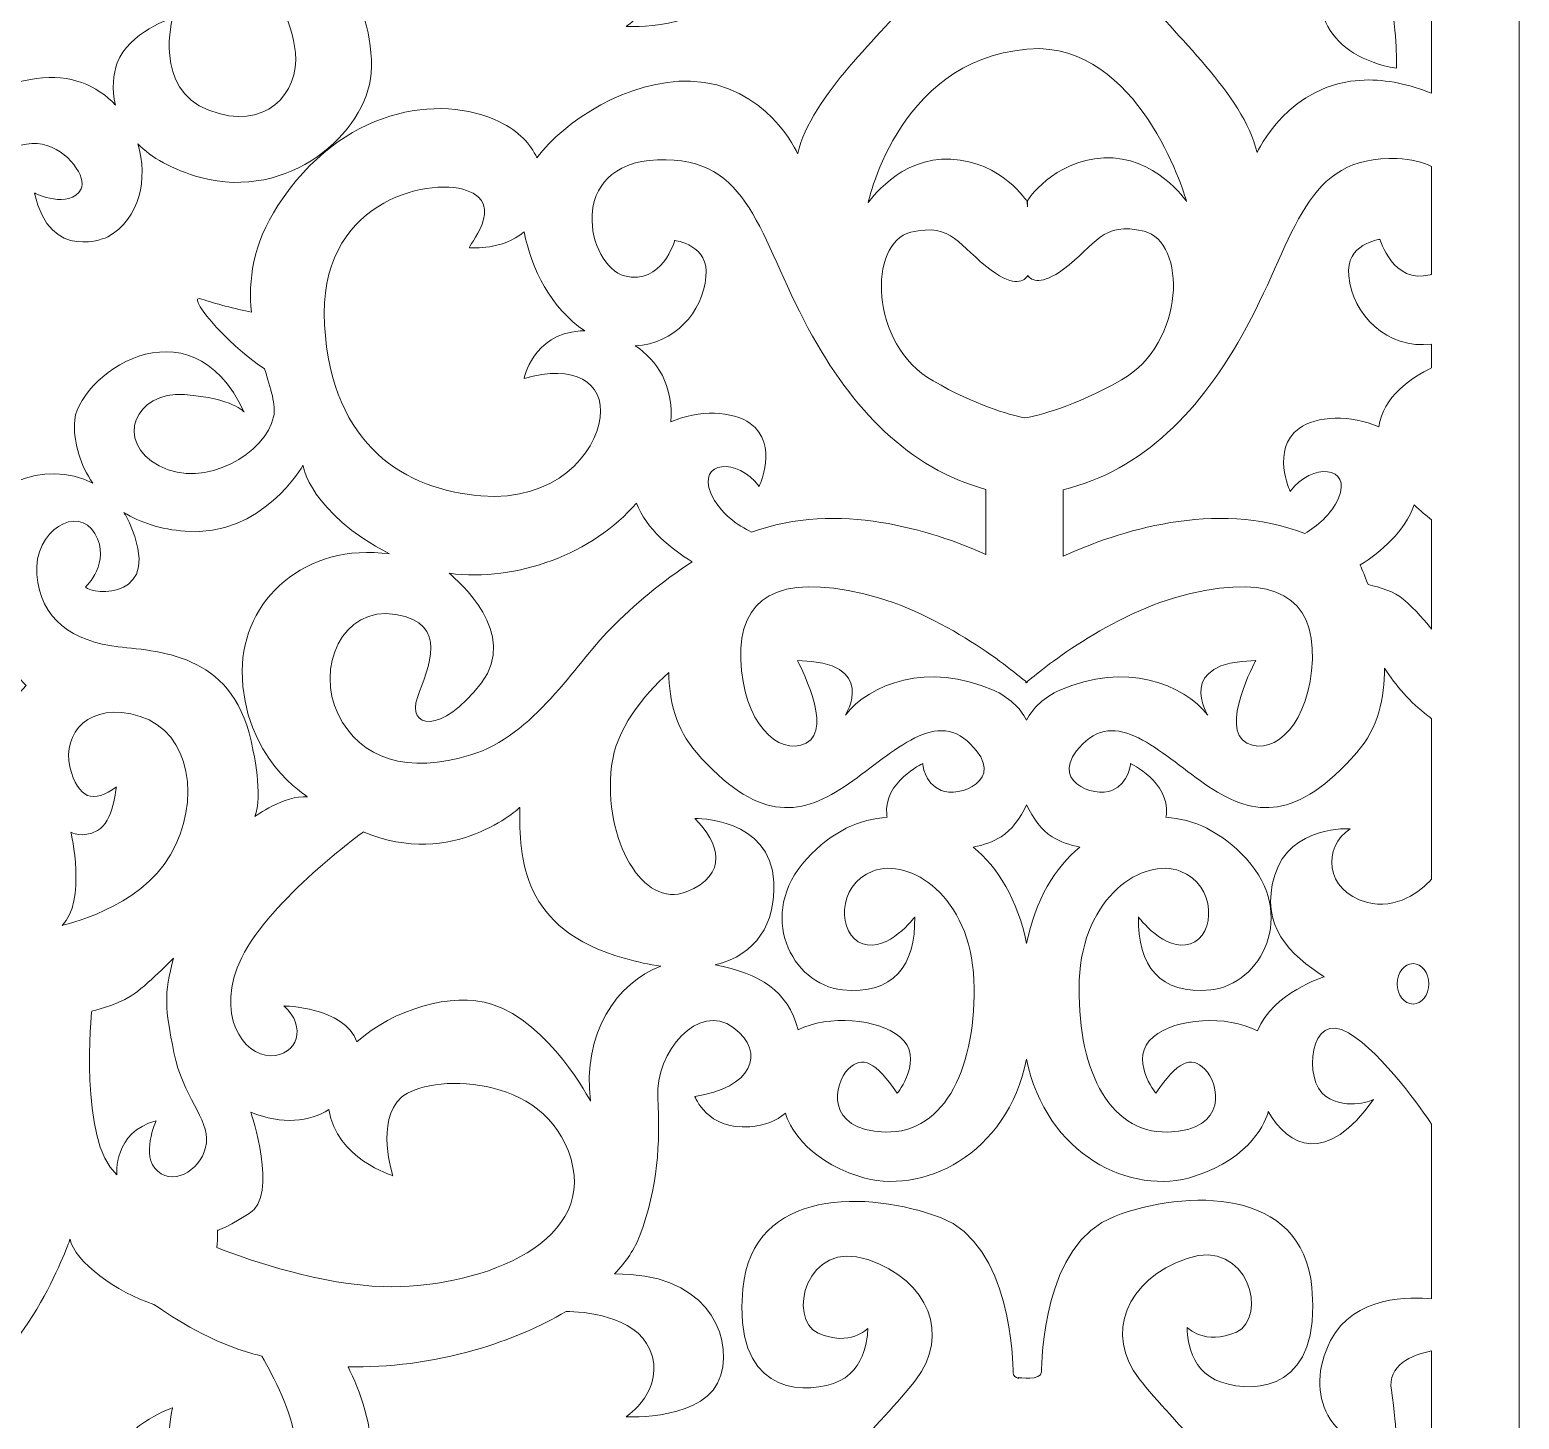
# Model space of a CAD drawing. Header units: centimetres. Extents: x 1.5 to 12, y -1.5 to 9.
# Drawn here: x 4.582 to 6.617, y 3.698 to 5.596 of the extents above; entities that cross this region are included whole.
import ezdxf

# ---------------------------------------------------------------- set-up
doc = ezdxf.new("R2010")
doc.units = ezdxf.units.CM
doc.header["$MEASUREMENT"] = 0
doc.layers.add('layer 1', color=7, linetype='Continuous')

msp = doc.modelspace()

# ---------------------------------------------------------------- linework, layer by layer
at = {"layer": 'layer 1', "color": 250, "lineweight": 9}
for points, knots in [([(1.50051, 9.00069), (1.50051, 9.00069), (6.61732, 9.00069), (6.61732, 9.00069), (6.61732, 9.00069), (6.61732, 9.00069), (6.61732, -1.47232), (6.61732, -1.47232), (6.61732, -1.47232), (6.61732, -1.47232), (1.50051, -1.47232), (1.50051, -1.47232), (1.50051, -1.47232), (1.50051, -1.47232), (1.50051, 9.00069), (1.50051, 9.00069)], [0, 0, 0, 0, 0.2, 0.2, 0.2, 0.2, 0.4, 0.4, 0.4, 0.4, 0.6, 0.6, 0.6, 0.6, 1, 1, 1, 1]), ([(6.49763, 6.00037), (6.49763, 6.00037), (6.49763, 5.75973), (6.49763, 5.75973), (6.49763, 5.75973), (6.47087, 5.76239), (6.39109, 5.7647), (6.35966, 5.70271), (6.35966, 5.70271), (6.32165, 5.62769), (6.35792, 5.55857), (6.44952, 5.54386), (6.44952, 5.54386), (6.44952, 5.54386), (6.45125, 5.57622), (6.44262, 5.63504), (6.44262, 5.63504), (6.43761, 5.66914), (6.46972, 5.68297), (6.49763, 5.68858), (6.49763, 5.68858), (6.49763, 5.68858), (6.49763, 5.50956), (6.49763, 5.50956), (6.49763, 5.50956), (6.46828, 5.52145), (6.43666, 5.52857), (6.40538, 5.52761), (6.40538, 5.52761), (6.30224, 5.52442), (6.25911, 5.42865), (6.25911, 5.42865), (6.25911, 5.42865), (6.24037, 5.50846), (6.14473, 5.58984), (6.09784, 5.65051), (6.09784, 5.65051), (6.05096, 5.71116), (6.07908, 5.78617), (6.16348, 5.8149), (6.16348, 5.8149), (6.24787, 5.84363), (6.27412, 5.7335), (6.23099, 5.71435), (6.23099, 5.71435), (6.18786, 5.69519), (6.16348, 5.72073), (6.16348, 5.72073), (6.16348, 5.72073), (6.16348, 5.72073), (6.1616, 5.66168), (6.21036, 5.64573), (6.21036, 5.64573), (6.25911, 5.62976), (6.34726, 5.63614), (6.33413, 5.775), (6.33413, 5.775), (6.32101, 5.91387), (6.1616, 5.90907), (6.06408, 5.87235), (6.06408, 5.87235), (5.96656, 5.83564), (5.96469, 5.67284), (5.96469, 5.66009), (5.96469, 5.66009), (5.96469, 5.64731), (5.93282, 5.65211), (5.93282, 5.65211), (5.93282, 5.65211), (5.93282, 5.65211), (5.93313, 5.65107), (5.93313, 5.65107), (5.93313, 5.65107), (5.92888, 5.65233), (5.92581, 5.6546), (5.92581, 5.65856), (5.92581, 5.65856), (5.92581, 5.67131), (5.92394, 5.83412), (5.82642, 5.87082), (5.82642, 5.87082), (5.7289, 5.90753), (5.56951, 5.91234), (5.55638, 5.77347), (5.55638, 5.77347), (5.54325, 5.63461), (5.63138, 5.62823), (5.68013, 5.64419), (5.68013, 5.64419), (5.7289, 5.66014), (5.72702, 5.71921), (5.72702, 5.71921), (5.72702, 5.71921), (5.72702, 5.71921), (5.70266, 5.69366), (5.65952, 5.71281), (5.65952, 5.71281), (5.61639, 5.73198), (5.64264, 5.84211), (5.72702, 5.81339), (5.72702, 5.81339), (5.81142, 5.78464), (5.83954, 5.70962), (5.79266, 5.64898), (5.79266, 5.64898), (5.74579, 5.58832), (5.65014, 5.50692), (5.63138, 5.42713), (5.63138, 5.42713), (5.63138, 5.42713), (5.58825, 5.52289), (5.48512, 5.52609), (5.48512, 5.52609), (5.40016, 5.52871), (5.31263, 5.47176), (5.275, 5.42128), (5.275, 5.42128), (5.26652, 5.44), (5.25061, 5.45755), (5.2241, 5.47045), (5.2241, 5.47045), (5.14172, 5.51049), (5.00752, 5.48932), (4.9212, 5.35632), (4.9212, 5.35632), (4.8864, 5.30271), (4.88041, 5.25341), (4.88494, 5.21044), (4.88494, 5.21044), (4.86389, 5.21505), (4.83345, 5.22221), (4.81703, 5.22842), (4.81703, 5.22842), (4.79238, 5.23777), (4.8485, 5.16867), (4.90284, 5.13297), (4.90284, 5.13297), (4.91131, 5.10584), (4.91865, 5.08367), (4.91527, 5.06758), (4.91527, 5.06758), (4.90483, 5.01818), (4.8215, 4.96752), (4.75899, 5.00046), (4.75899, 5.00046), (4.69651, 5.03339), (4.72626, 5.10304), (4.79323, 5.09797), (4.79323, 5.09797), (4.86019, 5.09289), (4.87506, 5.07391), (4.87506, 5.07391), (4.87506, 5.07391), (4.80067, 5.23475), (4.64293, 5.12204), (4.64293, 5.05744), (4.64293, 5.05744), (4.64293, 5.03033), (4.65097, 5.00163), (4.66815, 4.97691), (4.66815, 4.97691), (4.60357, 5.01061), (4.51159, 4.97473), (4.49306, 4.90202), (4.49306, 4.90202), (4.46869, 4.80625), (4.57712, 4.70038), (4.57712, 4.70038), (4.57712, 4.70038), (4.52095, 4.64644), (4.54832, 4.55573), (4.54832, 4.55573), (4.54832, 4.55573), (4.50944, 4.58025), (4.46049, 4.58638), (4.43888, 4.52633), (4.43888, 4.52633), (4.41728, 4.46627), (4.47055, 4.44175), (4.47055, 4.44175), (4.47055, 4.44175), (4.46049, 4.4724), (4.48351, 4.50672), (4.51807, 4.50182), (4.51807, 4.50182), (4.55265, 4.49692), (4.58288, 4.44054), (4.56128, 4.39394), (4.56128, 4.39394), (4.53968, 4.3474), (4.45758, 4.35107), (4.36254, 4.42215), (4.36254, 4.42215), (4.2675, 4.49323), (4.2354, 4.62896), (4.24718, 4.71576), (4.24718, 4.71576), (4.25199, 4.7514), (4.26342, 4.78281), (4.27524, 4.80747), (4.27524, 4.80747), (4.30194, 4.7818), (4.33551, 4.7694), (4.37274, 4.7694), (4.37274, 4.7694), (4.44474, 4.7694), (4.48866, 4.83944), (4.48866, 4.83944), (4.48866, 4.83944), (4.41368, 4.82589), (4.36597, 4.85106), (4.33416, 4.90905), (4.33416, 4.90905), (4.30235, 4.96706), (4.33643, 5.02315), (4.39323, 5.07537), (4.39323, 5.07537), (4.45003, 5.12758), (4.47729, 5.30935), (4.47729, 5.30935), (4.47729, 5.30935), (4.55227, 5.5356), (4.66815, 5.40796), (4.65224, 5.37896), (4.65224, 5.37896), (4.63633, 5.34996), (4.58864, 5.37316), (4.58864, 5.37316), (4.58864, 5.37316), (4.60907, 5.27648), (4.68861, 5.31321), (4.68861, 5.31321), (4.68861, 5.31321), (4.73259, 5.33879), (4.74414, 5.39279), (4.7295, 5.44065), (4.7295, 5.44065), (4.74813, 5.42186), (4.77589, 5.40529), (4.81592, 5.39442), (4.81592, 5.39442), (4.93534, 5.36199), (5.04207, 5.45496), (5.04842, 5.53715), (5.04842, 5.53715), (5.05225, 5.58683), (5.03287, 5.63693), (5.01693, 5.66876), (5.01693, 5.66876), (5.07195, 5.66785), (5.13108, 5.6748), (5.19069, 5.69201), (5.19069, 5.69201), (5.23684, 5.70531), (5.27937, 5.72336), (5.31509, 5.74459), (5.31509, 5.74459), (5.33697, 5.74417), (5.40951, 5.73918), (5.42928, 5.69255), (5.42928, 5.69255), (5.45268, 5.63746), (5.39691, 5.60071), (5.39691, 5.60071), (5.39691, 5.60071), (5.39691, 5.60071), (5.50842, 5.59459), (5.52639, 5.65734), (5.52639, 5.65734), (5.5437, 5.7177), (5.50113, 5.79784), (5.38109, 5.79574), (5.38109, 5.79574), (5.39708, 5.81251), (5.40895, 5.83021), (5.41572, 5.8484), (5.41572, 5.8484), (5.44011, 5.91385), (5.44386, 5.9745), (5.44011, 6.03674), (5.44011, 6.03674), (5.43635, 6.09899), (5.49637, 6.16761), (5.54325, 6.13251), (5.54325, 6.13251), (5.59013, 6.0974), (5.56763, 6.04951), (5.49074, 6.03835), (5.49074, 6.03835), (5.49074, 6.03835), (5.50761, 5.99204), (5.56575, 5.99685), (5.56575, 5.99685), (5.58654, 5.99855), (5.60273, 6.00475), (5.6145, 6.01529), (5.6145, 6.01529), (5.6194, 5.9999), (5.64005, 5.95364), (5.71473, 5.92917), (5.71473, 5.92917), (5.80115, 5.90089), (5.91804, 5.95906), (5.94414, 6.08921), (5.94414, 6.08921), (5.97026, 5.95906), (6.08712, 5.90089), (6.17353, 5.92917), (6.17353, 5.92917), (6.25251, 5.95504), (6.27101, 6.00526), (6.27446, 6.01762), (6.27446, 6.01762), (6.30183, 5.96919), (6.35373, 5.94328), (6.4184, 6.03409), (6.4184, 6.03409), (6.4184, 6.03409), (6.38387, 6.01793), (6.35275, 6.03849), (6.35275, 6.03849), (6.32165, 6.05912), (6.33029, 6.15764), (6.38387, 6.12529), (6.38387, 6.12529), (6.43177, 6.09636), (6.48657, 6.01688), (6.49763, 6.00037)], [0, 0, 0, 0, 0.0120482, 0.0120482, 0.0120482, 0.0120482, 0.0240964, 0.0240964, 0.0240964, 0.0240964, 0.0361446, 0.0361446, 0.0361446, 0.0361446, 0.0481928, 0.0481928, 0.0481928, 0.0481928, 0.060241, 0.060241, 0.060241, 0.060241, 0.0722892, 0.0722892, 0.0722892, 0.0722892, 0.0843373, 0.0843373, 0.0843373, 0.0843373, 0.0963855, 0.0963855, 0.0963855, 0.0963855, 0.1084337, 0.1084337, 0.1084337, 0.1084337, 0.1204819, 0.1204819, 0.1204819, 0.1204819, 0.1325301, 0.1325301, 0.1325301, 0.1325301, 0.1445783, 0.1445783, 0.1445783, 0.1445783, 0.1566265, 0.1566265, 0.1566265, 0.1566265, 0.1686747, 0.1686747, 0.1686747, 0.1686747, 0.1807229, 0.1807229, 0.1807229, 0.1807229, 0.1927711, 0.1927711, 0.1927711, 0.1927711, 0.2048193, 0.2048193, 0.2048193, 0.2048193, 0.2168675, 0.2168675, 0.2168675, 0.2168675, 0.2289157, 0.2289157, 0.2289157, 0.2289157, 0.2409639, 0.2409639, 0.2409639, 0.2409639, 0.253012, 0.253012, 0.253012, 0.253012, 0.2650602, 0.2650602, 0.2650602, 0.2650602, 0.2771084, 0.2771084, 0.2771084, 0.2771084, 0.2891566, 0.2891566, 0.2891566, 0.2891566, 0.3012048, 0.3012048, 0.3012048, 0.3012048, 0.313253, 0.313253, 0.313253, 0.313253, 0.3253012, 0.3253012, 0.3253012, 0.3253012, 0.3373494, 0.3373494, 0.3373494, 0.3373494, 0.3493976, 0.3493976, 0.3493976, 0.3493976, 0.3614458, 0.3614458, 0.3614458, 0.3614458, 0.373494, 0.373494, 0.373494, 0.373494, 0.3855422, 0.3855422, 0.3855422, 0.3855422, 0.3975904, 0.3975904, 0.3975904, 0.3975904, 0.4096386, 0.4096386, 0.4096386, 0.4096386, 0.4216867, 0.4216867, 0.4216867, 0.4216867, 0.4337349, 0.4337349, 0.4337349, 0.4337349, 0.4457831, 0.4457831, 0.4457831, 0.4457831, 0.4578313, 0.4578313, 0.4578313, 0.4578313, 0.4698795, 0.4698795, 0.4698795, 0.4698795, 0.4819277, 0.4819277, 0.4819277, 0.4819277, 0.4939759, 0.4939759, 0.4939759, 0.4939759, 0.5060241, 0.5060241, 0.5060241, 0.5060241, 0.5180723, 0.5180723, 0.5180723, 0.5180723, 0.5301205, 0.5301205, 0.5301205, 0.5301205, 0.5421687, 0.5421687, 0.5421687, 0.5421687, 0.5542169, 0.5542169, 0.5542169, 0.5542169, 0.5662651, 0.5662651, 0.5662651, 0.5662651, 0.5783133, 0.5783133, 0.5783133, 0.5783133, 0.5903614, 0.5903614, 0.5903614, 0.5903614, 0.6024096, 0.6024096, 0.6024096, 0.6024096, 0.6144578, 0.6144578, 0.6144578, 0.6144578, 0.626506, 0.626506, 0.626506, 0.626506, 0.6385542, 0.6385542, 0.6385542, 0.6385542, 0.6506024, 0.6506024, 0.6506024, 0.6506024, 0.6626506, 0.6626506, 0.6626506, 0.6626506, 0.6746988, 0.6746988, 0.6746988, 0.6746988, 0.686747, 0.686747, 0.686747, 0.686747, 0.6987952, 0.6987952, 0.6987952, 0.6987952, 0.7108434, 0.7108434, 0.7108434, 0.7108434, 0.7228916, 0.7228916, 0.7228916, 0.7228916, 0.7349398, 0.7349398, 0.7349398, 0.7349398, 0.746988, 0.746988, 0.746988, 0.746988, 0.7590361, 0.7590361, 0.7590361, 0.7590361, 0.7710843, 0.7710843, 0.7710843, 0.7710843, 0.7831325, 0.7831325, 0.7831325, 0.7831325, 0.7951807, 0.7951807, 0.7951807, 0.7951807, 0.8072289, 0.8072289, 0.8072289, 0.8072289, 0.8192771, 0.8192771, 0.8192771, 0.8192771, 0.8313253, 0.8313253, 0.8313253, 0.8313253, 0.8433735, 0.8433735, 0.8433735, 0.8433735, 0.8554217, 0.8554217, 0.8554217, 0.8554217, 0.8674699, 0.8674699, 0.8674699, 0.8674699, 0.8795181, 0.8795181, 0.8795181, 0.8795181, 0.8915663, 0.8915663, 0.8915663, 0.8915663, 0.9036145, 0.9036145, 0.9036145, 0.9036145, 0.9156627, 0.9156627, 0.9156627, 0.9156627, 0.9277108, 0.9277108, 0.9277108, 0.9277108, 0.939759, 0.939759, 0.939759, 0.939759, 0.9518072, 0.9518072, 0.9518072, 0.9518072, 0.9638554, 0.9638554, 0.9638554, 0.9638554, 0.9759036, 0.9759036, 0.9759036, 0.9759036, 1, 1, 1, 1]), ([(4.69921, 5.4935), (4.67437, 5.52002), (4.63754, 5.53632), (4.5909, 5.52982), (4.5909, 5.52982), (4.45231, 5.51047), (4.43661, 5.39529), (4.43661, 5.39529), (4.43661, 5.39529), (4.38559, 5.47045), (4.24042, 5.54724), (4.12468, 5.51552), (4.12468, 5.51552), (4.12439, 5.51545), (4.12412, 5.51535), (4.12383, 5.51527), (4.12383, 5.51527), (4.11116, 5.5294), (4.07514, 5.57421), (4.08266, 5.61902), (4.08266, 5.61902), (4.09175, 5.67316), (4.21216, 5.7041), (4.26442, 5.68089), (4.26442, 5.68089), (4.31669, 5.65768), (4.28941, 5.59967), (4.28941, 5.59967), (4.28941, 5.59967), (4.31304, 5.61439), (4.32219, 5.63158), (4.3227, 5.64907), (4.3227, 5.64907), (4.37341, 5.61975), (4.42935, 5.60954), (4.47871, 5.633), (4.47871, 5.633), (4.58192, 5.68201), (4.63712, 5.8434), (4.63712, 5.8434), (4.63712, 5.8434), (4.64281, 5.81263), (4.70131, 5.77033), (4.75162, 5.75411), (4.75162, 5.75411), (4.78029, 5.73397), (4.83169, 5.70196), (4.88698, 5.68669), (4.88698, 5.68669), (4.89099, 5.6856), (4.895, 5.68455), (4.8991, 5.68354), (4.8991, 5.68354), (4.91542, 5.65429), (4.94053, 5.60817), (4.94493, 5.56538), (4.94493, 5.56538), (4.95076, 5.50886), (4.90337, 5.45692), (4.82679, 5.48631), (4.82679, 5.48631), (4.75019, 5.51567), (4.77717, 5.61295), (4.77717, 5.61295), (4.77717, 5.61295), (4.77717, 5.61295), (4.71681, 5.59229), (4.70158, 5.5512), (4.70158, 5.5512), (4.69599, 5.53612), (4.69381, 5.51535), (4.69921, 5.4935)], [0, 0, 0, 0, 0.0526316, 0.0526316, 0.0526316, 0.0526316, 0.1052632, 0.1052632, 0.1052632, 0.1052632, 0.1578947, 0.1578947, 0.1578947, 0.1578947, 0.2105263, 0.2105263, 0.2105263, 0.2105263, 0.2631579, 0.2631579, 0.2631579, 0.2631579, 0.3157895, 0.3157895, 0.3157895, 0.3157895, 0.3684211, 0.3684211, 0.3684211, 0.3684211, 0.4210526, 0.4210526, 0.4210526, 0.4210526, 0.4736842, 0.4736842, 0.4736842, 0.4736842, 0.5263158, 0.5263158, 0.5263158, 0.5263158, 0.5789474, 0.5789474, 0.5789474, 0.5789474, 0.6315789, 0.6315789, 0.6315789, 0.6315789, 0.6842105, 0.6842105, 0.6842105, 0.6842105, 0.7368421, 0.7368421, 0.7368421, 0.7368421, 0.7894737, 0.7894737, 0.7894737, 0.7894737, 0.8421053, 0.8421053, 0.8421053, 0.8421053, 0.8947368, 0.8947368, 0.8947368, 0.8947368, 1, 1, 1, 1]), ([(5.94522, 5.35441), (5.94522, 5.35441), (5.94549, 5.36293), (5.94549, 5.36293), (5.94549, 5.36293), (5.94549, 5.36293), (5.97973, 5.4174), (6.04966, 5.4212), (6.04966, 5.4212), (6.1196, 5.425), (6.16276, 5.36167), (6.16276, 5.36167), (6.16276, 5.36167), (6.16276, 5.36167), (6.10585, 5.56545), (5.96214, 5.57059), (5.96214, 5.57059), (5.96214, 5.57059), (5.96214, 5.57052), (5.96214, 5.57052), (5.96214, 5.57052), (5.77119, 5.56783), (5.72775, 5.36014), (5.72775, 5.36014), (5.72775, 5.36014), (5.72775, 5.36014), (5.77091, 5.42345), (5.84085, 5.41966), (5.84085, 5.41966), (5.9108, 5.41586), (5.945, 5.3614), (5.945, 5.3614), (5.945, 5.3614), (5.945, 5.3614), (5.94522, 5.35441), (5.94522, 5.35441)], [0, 0, 0, 0, 0.1, 0.1, 0.1, 0.1, 0.2, 0.2, 0.2, 0.2, 0.3, 0.3, 0.3, 0.3, 0.4, 0.4, 0.4, 0.4, 0.5, 0.5, 0.5, 0.5, 0.6, 0.6, 0.6, 0.6, 0.7, 0.7, 0.7, 0.7, 0.8, 0.8, 0.8, 0.8, 1, 1, 1, 1]), ([(5.4095, 5.16459), (5.4395, 5.1447), (5.46181, 5.11029), (5.45805, 5.06058), (5.45805, 5.06058), (5.49564, 5.07754), (5.54321, 5.07562), (5.56661, 5.05845), (5.56661, 5.05845), (5.60568, 5.02977), (5.57874, 4.97244), (5.57874, 4.97244), (5.57874, 4.97244), (5.54909, 5.01257), (5.49386, 5.00685), (5.51272, 4.96327), (5.51272, 4.96327), (5.52469, 4.93562), (5.55074, 4.91858), (5.56821, 4.90982), (5.56821, 4.90982), (5.68668, 4.95296), (5.81407, 4.91277), (5.88832, 4.8796), (5.88832, 4.8796), (5.88832, 4.8796), (5.88832, 4.9684), (5.88832, 4.9684), (5.88832, 4.9684), (5.78361, 4.99711), (5.70636, 5.07648), (5.64588, 5.18826), (5.64588, 5.18826), (5.57722, 5.31516), (5.56741, 5.42369), (5.43989, 5.41868), (5.43989, 5.41868), (5.31239, 5.41366), (5.34377, 5.27343), (5.39477, 5.26005), (5.39477, 5.26005), (5.44578, 5.24672), (5.46344, 5.3085), (5.46344, 5.3085), (5.46344, 5.3085), (5.46344, 5.3085), (5.5115, 5.3024), (5.50593, 5.25857), (5.50593, 5.25857), (5.50176, 5.21062), (5.46237, 5.16665), (5.4095, 5.16459)], [0, 0, 0, 0, 0.0714286, 0.0714286, 0.0714286, 0.0714286, 0.1428571, 0.1428571, 0.1428571, 0.1428571, 0.2142857, 0.2142857, 0.2142857, 0.2142857, 0.2857143, 0.2857143, 0.2857143, 0.2857143, 0.3571429, 0.3571429, 0.3571429, 0.3571429, 0.4285714, 0.4285714, 0.4285714, 0.4285714, 0.5, 0.5, 0.5, 0.5, 0.5714286, 0.5714286, 0.5714286, 0.5714286, 0.6428571, 0.6428571, 0.6428571, 0.6428571, 0.7142857, 0.7142857, 0.7142857, 0.7142857, 0.7857143, 0.7857143, 0.7857143, 0.7857143, 0.8571429, 0.8571429, 0.8571429, 0.8571429, 1, 1, 1, 1]), ([(6.49763, 5.40972), (6.49763, 5.40972), (6.49763, 5.26217), (6.49763, 5.26217), (6.49763, 5.26217), (6.497, 5.26196), (6.49636, 5.26177), (6.49572, 5.2616), (6.49572, 5.2616), (6.44473, 5.24825), (6.42706, 5.31001), (6.42706, 5.31001), (6.42706, 5.31001), (6.42706, 5.31001), (6.379, 5.30395), (6.38457, 5.26011), (6.38457, 5.26011), (6.38918, 5.20724), (6.43655, 5.15925), (6.49763, 5.1669), (6.49763, 5.1669), (6.49763, 5.1669), (6.49763, 5.13456), (6.49763, 5.13456), (6.49763, 5.13456), (6.47036, 5.12119), (6.43074, 5.09494), (6.42546, 5.05364), (6.42546, 5.05364), (6.38782, 5.07081), (6.34, 5.06892), (6.3165, 5.05167), (6.3165, 5.05167), (6.27743, 5.02302), (6.30438, 4.96569), (6.30438, 4.96569), (6.30438, 4.96569), (6.33403, 5.00581), (6.38925, 5.00008), (6.37038, 4.95652), (6.37038, 4.95652), (6.36044, 4.93355), (6.34077, 4.91787), (6.32437, 4.90825), (6.32437, 4.90825), (6.20155, 4.95516), (6.06832, 4.91099), (5.99416, 4.87697), (5.99416, 4.87697), (5.99416, 4.87697), (5.99416, 4.96781), (5.99416, 4.96781), (5.99416, 4.96781), (6.10297, 4.99463), (6.1826, 5.07519), (6.24462, 5.18981), (6.24462, 5.18981), (6.31329, 5.31669), (6.3231, 5.42521), (6.45061, 5.42021), (6.45061, 5.42021), (6.4697, 5.41946), (6.4852, 5.41566), (6.49763, 5.40972)], [0, 0, 0, 0, 0.0588235, 0.0588235, 0.0588235, 0.0588235, 0.1176471, 0.1176471, 0.1176471, 0.1176471, 0.1764706, 0.1764706, 0.1764706, 0.1764706, 0.2352941, 0.2352941, 0.2352941, 0.2352941, 0.2941176, 0.2941176, 0.2941176, 0.2941176, 0.3529412, 0.3529412, 0.3529412, 0.3529412, 0.4117647, 0.4117647, 0.4117647, 0.4117647, 0.4705882, 0.4705882, 0.4705882, 0.4705882, 0.5294118, 0.5294118, 0.5294118, 0.5294118, 0.5882353, 0.5882353, 0.5882353, 0.5882353, 0.6470588, 0.6470588, 0.6470588, 0.6470588, 0.7058824, 0.7058824, 0.7058824, 0.7058824, 0.7647059, 0.7647059, 0.7647059, 0.7647059, 0.8235294, 0.8235294, 0.8235294, 0.8235294, 0.8823529, 0.8823529, 0.8823529, 0.8823529, 1, 1, 1, 1]), ([(5.25756, 5.32026), (5.25754, 5.32024), (5.2575, 5.3202), (5.25745, 5.32016), (5.25745, 5.32016), (5.22803, 5.29512), (5.18682, 5.29848), (5.18291, 5.29848), (5.18291, 5.29848), (5.17899, 5.29848), (5.2339, 5.35858), (5.17899, 5.37693), (5.17899, 5.37693), (5.12407, 5.39529), (4.97498, 5.36025), (4.9848, 5.19329), (4.9848, 5.19329), (4.99457, 5.02632), (5.0966, 4.96788), (5.1986, 4.95954), (5.1986, 4.95954), (5.30062, 4.95117), (5.35554, 5.01798), (5.36142, 5.06639), (5.36142, 5.06639), (5.3673, 5.1148), (5.32612, 5.13985), (5.25745, 5.11983), (5.25745, 5.11983), (5.25745, 5.11983), (5.26923, 5.17991), (5.33394, 5.18493), (5.33394, 5.18493), (5.33605, 5.1851), (5.33818, 5.18519), (5.34033, 5.18521), (5.34033, 5.18521), (5.29484, 5.2148), (5.2671, 5.27063), (5.25756, 5.32026)], [0, 0, 0, 0, 0.0909091, 0.0909091, 0.0909091, 0.0909091, 0.1818182, 0.1818182, 0.1818182, 0.1818182, 0.2727273, 0.2727273, 0.2727273, 0.2727273, 0.3636364, 0.3636364, 0.3636364, 0.3636364, 0.4545455, 0.4545455, 0.4545455, 0.4545455, 0.5454545, 0.5454545, 0.5454545, 0.5454545, 0.6363636, 0.6363636, 0.6363636, 0.6363636, 0.7272727, 0.7272727, 0.7272727, 0.7272727, 0.8181818, 0.8181818, 0.8181818, 0.8181818, 1, 1, 1, 1]), ([(5.94125, 5.06598), (5.96117, 5.06939), (6.00835, 5.08078), (6.07395, 5.118), (6.07395, 5.118), (6.16223, 5.16811), (6.16276, 5.3072), (6.1047, 5.32113), (6.1047, 5.32113), (6.04668, 5.33506), (6.03923, 5.30216), (5.9946, 5.26922), (5.9946, 5.26922), (5.96427, 5.24685), (5.95113, 5.25369), (5.94581, 5.26039), (5.94581, 5.26039), (5.94131, 5.25339), (5.92857, 5.2436), (5.8959, 5.26769), (5.8959, 5.26769), (5.85125, 5.30061), (5.84382, 5.33354), (5.78578, 5.3196), (5.78578, 5.3196), (5.72775, 5.30568), (5.72826, 5.16656), (5.81655, 5.11648), (5.81655, 5.11648), (5.87457, 5.08356), (5.9182, 5.07086), (5.94125, 5.06598)], [0, 0, 0, 0, 0.1111111, 0.1111111, 0.1111111, 0.1111111, 0.2222222, 0.2222222, 0.2222222, 0.2222222, 0.3333333, 0.3333333, 0.3333333, 0.3333333, 0.4444444, 0.4444444, 0.4444444, 0.4444444, 0.5555556, 0.5555556, 0.5555556, 0.5555556, 0.6666667, 0.6666667, 0.6666667, 0.6666667, 0.7777778, 0.7777778, 0.7777778, 0.7777778, 1, 1, 1, 1]), ([(4.71063, 4.93684), (4.71333, 4.93244), (4.71584, 4.92774), (4.71811, 4.92276), (4.71811, 4.92276), (4.76685, 4.81583), (4.66749, 4.82382), (4.6581, 4.83498), (4.6581, 4.83498), (4.6581, 4.83498), (4.69386, 4.86846), (4.67115, 4.90808), (4.67115, 4.90808), (4.64843, 4.94773), (4.58708, 4.91292), (4.59162, 4.85201), (4.59162, 4.85201), (4.59616, 4.7911), (4.64159, 4.76016), (4.70295, 4.75339), (4.70295, 4.75339), (4.76428, 4.74662), (4.86438, 4.74241), (4.88689, 4.61314), (4.88689, 4.61314), (4.88689, 4.61314), (4.90115, 4.54962), (4.88962, 4.52144), (4.88962, 4.52144), (4.88962, 4.52144), (4.92993, 4.55085), (4.96162, 4.54839), (4.96162, 4.54839), (4.96162, 4.54839), (4.87233, 4.6019), (4.87233, 4.72041), (4.87233, 4.72041), (4.87233, 4.81746), (4.95836, 4.89624), (5.07379, 4.88013), (5.07379, 4.88013), (4.96437, 4.93691), (4.95536, 5.00127), (4.95536, 5.00127), (4.95536, 5.00127), (4.95536, 5.00127), (4.90042, 4.90278), (4.79449, 4.91113), (4.79449, 4.91113), (4.76048, 4.9138), (4.7327, 4.92319), (4.71063, 4.93684)], [0, 0, 0, 0, 0.0714286, 0.0714286, 0.0714286, 0.0714286, 0.1428571, 0.1428571, 0.1428571, 0.1428571, 0.2142857, 0.2142857, 0.2142857, 0.2142857, 0.2857143, 0.2857143, 0.2857143, 0.2857143, 0.3571429, 0.3571429, 0.3571429, 0.3571429, 0.4285714, 0.4285714, 0.4285714, 0.4285714, 0.5, 0.5, 0.5, 0.5, 0.5714286, 0.5714286, 0.5714286, 0.5714286, 0.6428571, 0.6428571, 0.6428571, 0.6428571, 0.7142857, 0.7142857, 0.7142857, 0.7142857, 0.7857143, 0.7857143, 0.7857143, 0.7857143, 0.8571429, 0.8571429, 0.8571429, 0.8571429, 1, 1, 1, 1]), ([(5.41091, 4.94963), (5.35228, 4.88064), (5.24739, 4.84184), (5.15523, 4.85371), (5.15523, 4.85371), (5.16699, 4.84406), (5.2509, 4.7715), (5.19925, 4.70411), (5.19925, 4.70411), (5.14381, 4.63177), (5.09701, 4.64225), (5.11177, 4.6842), (5.11177, 4.6842), (5.12657, 4.72614), (5.15614, 4.78486), (5.0822, 4.79743), (5.0822, 4.79743), (5.00828, 4.81002), (4.97256, 4.723), (5.00337, 4.66112), (5.00337, 4.66112), (5.03416, 4.59925), (5.09856, 4.57887), (5.18485, 4.60557), (5.18485, 4.60557), (5.27118, 4.63229), (5.32612, 4.72746), (5.37516, 4.77754), (5.37516, 4.77754), (5.40765, 4.81073), (5.44702, 4.84317), (5.48704, 4.86955), (5.48704, 4.86955), (5.45895, 4.88652), (5.42485, 4.91411), (5.41091, 4.94963)], [0, 0, 0, 0, 0.1, 0.1, 0.1, 0.1, 0.2, 0.2, 0.2, 0.2, 0.3, 0.3, 0.3, 0.3, 0.4, 0.4, 0.4, 0.4, 0.5, 0.5, 0.5, 0.5, 0.6, 0.6, 0.6, 0.6, 0.7, 0.7, 0.7, 0.7, 0.8, 0.8, 0.8, 0.8, 1, 1, 1, 1]), ([(6.49763, 4.92699), (6.49763, 4.92699), (6.49763, 4.77725), (6.49763, 4.77725), (6.49763, 4.77725), (6.49063, 4.78619), (6.47595, 4.80386), (6.45884, 4.81844), (6.45884, 4.81844), (6.44695, 4.82856), (6.4274, 4.83468), (6.4107, 4.83826), (6.4107, 4.83826), (6.40546, 4.85288), (6.40106, 4.86264), (6.39988, 4.86516), (6.39988, 4.86516), (6.42831, 4.88297), (6.46154, 4.9112), (6.47375, 4.94717), (6.47375, 4.94717), (6.48226, 4.93897), (6.4906, 4.9322), (6.49763, 4.92699)], [0, 0, 0, 0, 0.1428571, 0.1428571, 0.1428571, 0.1428571, 0.2857143, 0.2857143, 0.2857143, 0.2857143, 0.4285714, 0.4285714, 0.4285714, 0.4285714, 0.5714286, 0.5714286, 0.5714286, 0.5714286, 0.7142857, 0.7142857, 0.7142857, 0.7142857, 1, 1, 1, 1]), ([(5.94414, 4.6533), (5.93481, 4.67023), (5.92014, 4.68462), (5.89887, 4.69395), (5.89887, 4.69395), (5.8096, 4.73323), (5.72924, 4.70283), (5.69652, 4.65976), (5.69652, 4.65976), (5.69652, 4.65976), (5.74264, 4.73323), (5.63103, 4.73448), (5.63103, 4.73448), (5.63103, 4.73448), (5.68163, 4.64078), (5.64292, 4.62179), (5.64292, 4.62179), (5.60424, 4.60278), (5.55663, 4.65091), (5.55363, 4.73575), (5.55363, 4.73575), (5.55067, 4.82061), (5.60424, 4.85353), (5.72181, 4.82566), (5.72181, 4.82566), (5.83028, 4.79995), (5.92863, 4.71816), (5.94317, 4.70569), (5.94317, 4.70569), (5.94317, 4.70569), (5.94326, 4.70411), (5.94326, 4.70411), (5.94326, 4.70411), (5.94326, 4.70411), (5.94358, 4.70437), (5.94414, 4.70487), (5.94414, 4.70487), (5.94472, 4.70437), (5.945, 4.70411), (5.945, 4.70411), (5.945, 4.70411), (5.945, 4.70411), (5.9451, 4.70569), (5.9451, 4.70569), (5.9451, 4.70569), (5.9596, 4.71813), (6.05794, 4.79994), (6.16646, 4.82566), (6.16646, 4.82566), (6.28404, 4.85353), (6.33759, 4.82061), (6.33463, 4.73575), (6.33463, 4.73575), (6.33166, 4.65091), (6.28404, 4.60278), (6.24534, 4.62179), (6.24534, 4.62179), (6.20664, 4.64078), (6.25725, 4.73448), (6.25725, 4.73448), (6.25725, 4.73448), (6.14563, 4.73323), (6.19177, 4.65976), (6.19177, 4.65976), (6.19177, 4.65976), (6.15902, 4.70283), (6.07867, 4.73323), (5.9894, 4.69395), (5.9894, 4.69395), (5.96813, 4.68462), (5.95346, 4.67023), (5.94414, 4.6533)], [0, 0, 0, 0, 0.0526316, 0.0526316, 0.0526316, 0.0526316, 0.1052632, 0.1052632, 0.1052632, 0.1052632, 0.1578947, 0.1578947, 0.1578947, 0.1578947, 0.2105263, 0.2105263, 0.2105263, 0.2105263, 0.2631579, 0.2631579, 0.2631579, 0.2631579, 0.3157895, 0.3157895, 0.3157895, 0.3157895, 0.3684211, 0.3684211, 0.3684211, 0.3684211, 0.4210526, 0.4210526, 0.4210526, 0.4210526, 0.4736842, 0.4736842, 0.4736842, 0.4736842, 0.5263158, 0.5263158, 0.5263158, 0.5263158, 0.5789474, 0.5789474, 0.5789474, 0.5789474, 0.6315789, 0.6315789, 0.6315789, 0.6315789, 0.6842105, 0.6842105, 0.6842105, 0.6842105, 0.7368421, 0.7368421, 0.7368421, 0.7368421, 0.7894737, 0.7894737, 0.7894737, 0.7894737, 0.8421053, 0.8421053, 0.8421053, 0.8421053, 0.8947368, 0.8947368, 0.8947368, 0.8947368, 1, 1, 1, 1]), ([(6.49763, 4.6549), (6.49763, 4.6549), (6.49763, 4.43576), (6.49763, 4.43576), (6.49763, 4.43576), (6.48257, 4.41982), (6.45012, 4.39322), (6.40882, 4.40439), (6.40882, 4.40439), (6.35122, 4.41998), (6.34862, 4.48015), (6.38654, 4.50466), (6.38654, 4.50466), (6.38654, 4.50466), (6.3041, 4.51022), (6.28316, 4.44116), (6.28316, 4.44116), (6.26221, 4.37209), (6.30436, 4.33195), (6.35102, 4.30251), (6.35102, 4.30251), (6.35102, 4.30251), (6.2811, 4.28111), (6.25951, 4.22859), (6.25951, 4.22859), (6.21763, 4.25069), (6.14831, 4.24607), (6.11741, 4.22064), (6.11741, 4.22064), (6.08218, 4.19161), (6.12081, 4.14328), (6.12081, 4.14328), (6.12081, 4.14328), (6.15036, 4.18678), (6.16854, 4.19548), (6.18786, 4.17616), (6.18786, 4.17616), (6.20717, 4.15682), (6.22087, 4.09274), (6.13734, 4.09038), (6.13734, 4.09038), (6.05379, 4.088), (6.01203, 4.18279), (6.01622, 4.2977), (6.01622, 4.2977), (6.0204, 4.41265), (6.10392, 4.46596), (6.15403, 4.44699), (6.15403, 4.44699), (6.20415, 4.42803), (6.20276, 4.35932), (6.16797, 4.34746), (6.16797, 4.34746), (6.13315, 4.33563), (6.09697, 4.38421), (6.09697, 4.38421), (6.09697, 4.38421), (6.09558, 4.31786), (6.12619, 4.27757), (6.1958, 4.28469), (6.1958, 4.28469), (6.2654, 4.29178), (6.31413, 4.38776), (6.24453, 4.46359), (6.24453, 4.46359), (6.20989, 4.50131), (6.1718, 4.5182), (6.13457, 4.52041), (6.13457, 4.52041), (6.13486, 4.52168), (6.13509, 4.52294), (6.13522, 4.52424), (6.13522, 4.52424), (6.13969, 4.56859), (6.08613, 4.59389), (6.08613, 4.59389), (6.08613, 4.59389), (6.08613, 4.59389), (6.08463, 4.5673), (6.06083, 4.55719), (6.06083, 4.55719), (6.037, 4.54704), (5.97004, 4.56985), (6.02065, 4.62051), (6.02065, 4.62051), (6.07122, 4.67116), (6.13057, 4.6039), (6.19335, 4.56217), (6.19335, 4.56217), (6.25612, 4.52044), (6.31302, 4.51542), (6.39542, 4.60892), (6.39542, 4.60892), (6.42461, 4.64206), (6.43362, 4.68399), (6.43311, 4.72431), (6.43311, 4.72431), (6.44885, 4.70039), (6.46847, 4.6771), (6.49243, 4.65911), (6.49243, 4.65911), (6.49425, 4.65775), (6.49597, 4.65634), (6.49763, 4.6549)], [0, 0, 0, 0, 0.037037, 0.037037, 0.037037, 0.037037, 0.0740741, 0.0740741, 0.0740741, 0.0740741, 0.1111111, 0.1111111, 0.1111111, 0.1111111, 0.1481481, 0.1481481, 0.1481481, 0.1481481, 0.1851852, 0.1851852, 0.1851852, 0.1851852, 0.2222222, 0.2222222, 0.2222222, 0.2222222, 0.2592593, 0.2592593, 0.2592593, 0.2592593, 0.2962963, 0.2962963, 0.2962963, 0.2962963, 0.3333333, 0.3333333, 0.3333333, 0.3333333, 0.3703704, 0.3703704, 0.3703704, 0.3703704, 0.4074074, 0.4074074, 0.4074074, 0.4074074, 0.4444444, 0.4444444, 0.4444444, 0.4444444, 0.4814815, 0.4814815, 0.4814815, 0.4814815, 0.5185185, 0.5185185, 0.5185185, 0.5185185, 0.5555556, 0.5555556, 0.5555556, 0.5555556, 0.5925926, 0.5925926, 0.5925926, 0.5925926, 0.6296296, 0.6296296, 0.6296296, 0.6296296, 0.6666667, 0.6666667, 0.6666667, 0.6666667, 0.7037037, 0.7037037, 0.7037037, 0.7037037, 0.7407407, 0.7407407, 0.7407407, 0.7407407, 0.7777778, 0.7777778, 0.7777778, 0.7777778, 0.8148148, 0.8148148, 0.8148148, 0.8148148, 0.8518519, 0.8518519, 0.8518519, 0.8518519, 0.8888889, 0.8888889, 0.8888889, 0.8888889, 0.9259259, 0.9259259, 0.9259259, 0.9259259, 1, 1, 1, 1]), ([(5.45517, 4.71807), (5.41962, 4.68577), (5.38295, 4.64104), (5.37713, 4.59056), (5.37713, 4.59056), (5.36536, 4.48872), (5.42029, 4.39522), (5.47913, 4.41859), (5.47913, 4.41859), (5.53799, 4.44196), (5.52426, 4.48537), (5.4909, 4.51878), (5.4909, 4.51878), (5.4909, 4.51878), (5.59488, 4.52044), (5.5988, 4.43196), (5.5988, 4.43196), (5.6013, 4.37547), (5.57481, 4.33233), (5.51861, 4.31891), (5.51861, 4.31891), (5.57939, 4.30638), (5.61782, 4.28385), (5.63181, 4.23016), (5.63181, 4.23016), (5.67394, 4.25046), (5.74071, 4.24546), (5.77085, 4.22064), (5.77085, 4.22064), (5.80608, 4.19161), (5.76744, 4.14328), (5.76744, 4.14328), (5.76744, 4.14328), (5.73791, 4.18678), (5.71974, 4.19548), (5.70041, 4.17616), (5.70041, 4.17616), (5.68112, 4.15682), (5.66741, 4.09274), (5.75095, 4.09038), (5.75095, 4.09038), (5.83446, 4.088), (5.87624, 4.18279), (5.87205, 4.2977), (5.87205, 4.2977), (5.86786, 4.41265), (5.78435, 4.46596), (5.73422, 4.44699), (5.73422, 4.44699), (5.68412, 4.42803), (5.68551, 4.35932), (5.7203, 4.34746), (5.7203, 4.34746), (5.75512, 4.33563), (5.79132, 4.38421), (5.79132, 4.38421), (5.79132, 4.38421), (5.79269, 4.31786), (5.76207, 4.27757), (5.69247, 4.28469), (5.69247, 4.28469), (5.62287, 4.29178), (5.57413, 4.38776), (5.64375, 4.46359), (5.64375, 4.46359), (5.67839, 4.50131), (5.71646, 4.5182), (5.75369, 4.52041), (5.75369, 4.52041), (5.75341, 4.52168), (5.75318, 4.52294), (5.75305, 4.52424), (5.75305, 4.52424), (5.74861, 4.56859), (5.80216, 4.59389), (5.80216, 4.59389), (5.80216, 4.59389), (5.80216, 4.59389), (5.80363, 4.5673), (5.82745, 4.55719), (5.82745, 4.55719), (5.85125, 4.54704), (5.91822, 4.56985), (5.86764, 4.62051), (5.86764, 4.62051), (5.81704, 4.67116), (5.7577, 4.6039), (5.69493, 4.56217), (5.69493, 4.56217), (5.63216, 4.52044), (5.57526, 4.51542), (5.49288, 4.60892), (5.49288, 4.60892), (5.46516, 4.64036), (5.45562, 4.67969), (5.45517, 4.71807)], [0, 0, 0, 0, 0.04, 0.04, 0.04, 0.04, 0.08, 0.08, 0.08, 0.08, 0.12, 0.12, 0.12, 0.12, 0.16, 0.16, 0.16, 0.16, 0.2, 0.2, 0.2, 0.2, 0.24, 0.24, 0.24, 0.24, 0.28, 0.28, 0.28, 0.28, 0.32, 0.32, 0.32, 0.32, 0.36, 0.36, 0.36, 0.36, 0.4, 0.4, 0.4, 0.4, 0.44, 0.44, 0.44, 0.44, 0.48, 0.48, 0.48, 0.48, 0.52, 0.52, 0.52, 0.52, 0.56, 0.56, 0.56, 0.56, 0.6, 0.6, 0.6, 0.6, 0.64, 0.64, 0.64, 0.64, 0.68, 0.68, 0.68, 0.68, 0.72, 0.72, 0.72, 0.72, 0.76, 0.76, 0.76, 0.76, 0.8, 0.8, 0.8, 0.8, 0.84, 0.84, 0.84, 0.84, 0.88, 0.88, 0.88, 0.88, 0.92, 0.92, 0.92, 0.92, 1, 1, 1, 1]), ([(4.63834, 4.50002), (4.63834, 4.50002), (4.65988, 4.40484), (4.62621, 4.37272), (4.62621, 4.37272), (4.62621, 4.37272), (4.73265, 4.39567), (4.7744, 4.46906), (4.7744, 4.46906), (4.81617, 4.54245), (4.80271, 4.63647), (4.73265, 4.65827), (4.73265, 4.65827), (4.66258, 4.68004), (4.62621, 4.63418), (4.63698, 4.58946), (4.63698, 4.58946), (4.64777, 4.54472), (4.66932, 4.53902), (4.70031, 4.56194), (4.70031, 4.56194), (4.70031, 4.56194), (4.69626, 4.51379), (4.67472, 4.50231), (4.67472, 4.50231), (4.65315, 4.49085), (4.63834, 4.50002), (4.63834, 4.50002)], [0, 0, 0, 0, 0.125, 0.125, 0.125, 0.125, 0.25, 0.25, 0.25, 0.25, 0.375, 0.375, 0.375, 0.375, 0.5, 0.5, 0.5, 0.5, 0.625, 0.625, 0.625, 0.625, 0.75, 0.75, 0.75, 0.75, 1, 1, 1, 1]), ([(5.4442, 4.31705), (5.42873, 4.31917), (5.41208, 4.32268), (5.39425, 4.32775), (5.39425, 4.32775), (5.25302, 4.36782), (5.25157, 4.46369), (5.25157, 4.53379), (5.25157, 4.53379), (5.25157, 4.53379), (5.16133, 4.44863), (5.03775, 4.50039), (5.03775, 4.50039), (5.03775, 4.50039), (4.90978, 4.40694), (4.87176, 4.32899), (4.87176, 4.32899), (4.83375, 4.25105), (4.87424, 4.19469), (4.91091, 4.19469), (4.91091, 4.19469), (4.94756, 4.19469), (4.96158, 4.23417), (4.92925, 4.26259), (4.92925, 4.26259), (4.92925, 4.26259), (5.01147, 4.26179), (5.02916, 4.21341), (5.02916, 4.21341), (5.07737, 4.25757), (5.15931, 4.28266), (5.21317, 4.26519), (5.21317, 4.26519), (5.29195, 4.23964), (5.34822, 4.13273), (5.34822, 4.13273), (5.34822, 4.13273), (5.33665, 4.22499), (5.38525, 4.29543), (5.4442, 4.31705)], [0, 0, 0, 0, 0.0909091, 0.0909091, 0.0909091, 0.0909091, 0.1818182, 0.1818182, 0.1818182, 0.1818182, 0.2727273, 0.2727273, 0.2727273, 0.2727273, 0.3636364, 0.3636364, 0.3636364, 0.3636364, 0.4545455, 0.4545455, 0.4545455, 0.4545455, 0.5454545, 0.5454545, 0.5454545, 0.5454545, 0.6363636, 0.6363636, 0.6363636, 0.6363636, 0.7272727, 0.7272727, 0.7272727, 0.7272727, 0.8181818, 0.8181818, 0.8181818, 0.8181818, 1, 1, 1, 1]), ([(5.94414, 4.3481), (5.9319, 4.40802), (5.9051, 4.45195), (5.87123, 4.47968), (5.87123, 4.47968), (5.88514, 4.48226), (5.89827, 4.48689), (5.9093, 4.49385), (5.9093, 4.49385), (5.92336, 4.50274), (5.93554, 4.51854), (5.94414, 4.53762), (5.94414, 4.53762), (5.95271, 4.51854), (5.96494, 4.50274), (5.97896, 4.49385), (5.97896, 4.49385), (5.98998, 4.48689), (6.00311, 4.48226), (6.01703, 4.47968), (6.01703, 4.47968), (5.98317, 4.45195), (5.95638, 4.40802), (5.94414, 4.3481)], [0, 0, 0, 0, 0.1428571, 0.1428571, 0.1428571, 0.1428571, 0.2857143, 0.2857143, 0.2857143, 0.2857143, 0.4285714, 0.4285714, 0.4285714, 0.4285714, 0.5714286, 0.5714286, 0.5714286, 0.5714286, 0.7142857, 0.7142857, 0.7142857, 0.7142857, 1, 1, 1, 1]), ([(4.66672, 4.25559), (4.66672, 4.25559), (4.64873, 4.07803), (4.70089, 4.03211), (4.70089, 4.03211), (4.70089, 4.03211), (4.696, 4.09057), (4.75468, 4.10566), (4.75468, 4.10566), (4.75468, 4.10566), (4.73253, 4.05758), (4.75688, 4.03685), (4.75688, 4.03685), (4.78124, 4.01613), (4.81999, 4.04155), (4.82334, 4.07549), (4.82334, 4.07549), (4.82665, 4.10941), (4.79122, 4.13863), (4.77903, 4.19895), (4.77903, 4.19895), (4.76685, 4.25926), (4.76497, 4.27871), (4.77846, 4.32803), (4.77846, 4.32803), (4.77846, 4.32803), (4.74206, 4.29019), (4.72053, 4.27642), (4.72053, 4.27642), (4.69896, 4.26266), (4.66672, 4.25559), (4.66672, 4.25559)], [0, 0, 0, 0, 0.1111111, 0.1111111, 0.1111111, 0.1111111, 0.2222222, 0.2222222, 0.2222222, 0.2222222, 0.3333333, 0.3333333, 0.3333333, 0.3333333, 0.4444444, 0.4444444, 0.4444444, 0.4444444, 0.5555556, 0.5555556, 0.5555556, 0.5555556, 0.6666667, 0.6666667, 0.6666667, 0.6666667, 0.7777778, 0.7777778, 0.7777778, 0.7777778, 1, 1, 1, 1]), ([(6.47226, 4.32043), (6.48417, 4.32043), (6.49388, 4.30804), (6.49388, 4.29285), (6.49388, 4.29285), (6.49388, 4.27765), (6.48417, 4.26528), (6.47226, 4.26528), (6.47226, 4.26528), (6.46038, 4.26528), (6.45068, 4.27765), (6.45068, 4.29285), (6.45068, 4.29285), (6.45068, 4.30804), (6.46038, 4.32043), (6.47226, 4.32043)], [0, 0, 0, 0, 0.2, 0.2, 0.2, 0.2, 0.4, 0.4, 0.4, 0.4, 0.6, 0.6, 0.6, 0.6, 1, 1, 1, 1]), ([(6.49763, 4.10114), (6.49763, 4.10114), (6.49763, 3.86253), (6.49763, 3.86253), (6.49763, 3.86253), (6.47087, 3.8652), (6.39109, 3.8675), (6.35966, 3.80551), (6.35966, 3.80551), (6.32165, 3.73049), (6.35792, 3.66136), (6.44952, 3.64665), (6.44952, 3.64665), (6.44952, 3.64665), (6.45125, 3.67902), (6.44262, 3.73784), (6.44262, 3.73784), (6.43761, 3.77193), (6.46972, 3.78579), (6.49763, 3.7914), (6.49763, 3.7914), (6.49763, 3.7914), (6.49763, 3.61238), (6.49763, 3.61238), (6.49763, 3.61238), (6.46828, 3.62426), (6.43666, 3.63137), (6.40538, 3.6304), (6.40538, 3.6304), (6.30224, 3.62722), (6.25911, 3.53144), (6.25911, 3.53144), (6.25911, 3.53144), (6.24037, 3.61125), (6.14473, 3.69263), (6.09784, 3.7533), (6.09784, 3.7533), (6.05096, 3.81396), (6.07908, 3.88897), (6.16348, 3.91769), (6.16348, 3.91769), (6.24787, 3.94642), (6.27412, 3.8363), (6.23099, 3.81714), (6.23099, 3.81714), (6.18786, 3.79799), (6.16348, 3.82352), (6.16348, 3.82352), (6.16348, 3.82352), (6.16348, 3.82352), (6.1616, 3.76448), (6.21036, 3.74852), (6.21036, 3.74852), (6.25911, 3.73255), (6.34726, 3.73894), (6.33413, 3.8778), (6.33413, 3.8778), (6.32101, 4.01667), (6.1616, 4.01186), (6.06408, 3.97515), (6.06408, 3.97515), (5.96656, 3.93844), (5.96469, 3.77564), (5.96469, 3.76288), (5.96469, 3.76288), (5.96469, 3.7501), (5.93282, 3.7549), (5.93282, 3.7549), (5.93282, 3.7549), (5.93282, 3.7549), (5.93313, 3.75386), (5.93313, 3.75386), (5.93313, 3.75386), (5.92888, 3.75512), (5.92581, 3.7574), (5.92581, 3.76135), (5.92581, 3.76135), (5.92581, 3.7741), (5.92394, 3.93692), (5.82642, 3.97362), (5.82642, 3.97362), (5.7289, 4.01032), (5.56951, 4.01513), (5.55638, 3.87627), (5.55638, 3.87627), (5.54325, 3.73741), (5.63138, 3.73102), (5.68013, 3.74699), (5.68013, 3.74699), (5.7289, 3.76294), (5.72702, 3.822), (5.72702, 3.822), (5.72702, 3.822), (5.72702, 3.822), (5.70266, 3.79646), (5.65952, 3.8156), (5.65952, 3.8156), (5.61639, 3.83478), (5.64264, 3.94491), (5.72702, 3.91619), (5.72702, 3.91619), (5.81142, 3.88744), (5.83954, 3.81242), (5.79266, 3.75177), (5.79266, 3.75177), (5.74579, 3.69112), (5.65014, 3.60972), (5.63138, 3.52992), (5.63138, 3.52992), (5.63138, 3.52992), (5.58825, 3.62568), (5.48512, 3.62888), (5.48512, 3.62888), (5.40016, 3.63151), (5.31263, 3.57456), (5.275, 3.52407), (5.275, 3.52407), (5.26652, 3.54279), (5.25061, 3.56035), (5.2241, 3.57324), (5.2241, 3.57324), (5.16286, 3.60302), (5.07297, 3.59893), (4.99541, 3.54024), (4.99541, 3.54024), (5.02606, 3.56827), (5.0458, 3.604), (5.04842, 3.63791), (5.04842, 3.63791), (5.05225, 3.68759), (5.03287, 3.73769), (5.01693, 3.76952), (5.01693, 3.76952), (5.07195, 3.76861), (5.13108, 3.77556), (5.19069, 3.79277), (5.19069, 3.79277), (5.23684, 3.80607), (5.27937, 3.82412), (5.31509, 3.84536), (5.31509, 3.84536), (5.33697, 3.84494), (5.40951, 3.83994), (5.42928, 3.79331), (5.42928, 3.79331), (5.45268, 3.73822), (5.39691, 3.70147), (5.39691, 3.70147), (5.39691, 3.70147), (5.39691, 3.70147), (5.50842, 3.69535), (5.52639, 3.7581), (5.52639, 3.7581), (5.5437, 3.81846), (5.50113, 3.8986), (5.38109, 3.89651), (5.38109, 3.89651), (5.39708, 3.91327), (5.40895, 3.93098), (5.41572, 3.94916), (5.41572, 3.94916), (5.44011, 4.01461), (5.44386, 4.07526), (5.44011, 4.1375), (5.44011, 4.1375), (5.43635, 4.19975), (5.49637, 4.26837), (5.54325, 4.23327), (5.54325, 4.23327), (5.59013, 4.19816), (5.56763, 4.15027), (5.49074, 4.13911), (5.49074, 4.13911), (5.49074, 4.13911), (5.50761, 4.0928), (5.56575, 4.09761), (5.56575, 4.09761), (5.58654, 4.09931), (5.60273, 4.10552), (5.6145, 4.11606), (5.6145, 4.11606), (5.6194, 4.10067), (5.64005, 4.0544), (5.71473, 4.02993), (5.71473, 4.02993), (5.80115, 4.00166), (5.91804, 4.05982), (5.94414, 4.18997), (5.94414, 4.18997), (5.97026, 4.05982), (6.08712, 4.00166), (6.17353, 4.02993), (6.17353, 4.02993), (6.25251, 4.0558), (6.27101, 4.10602), (6.27446, 4.11838), (6.27446, 4.11838), (6.30183, 4.06996), (6.35373, 4.04404), (6.4184, 4.13485), (6.4184, 4.13485), (6.4184, 4.13485), (6.38387, 4.11869), (6.35275, 4.13926), (6.35275, 4.13926), (6.32165, 4.15988), (6.33029, 4.2584), (6.38387, 4.22605), (6.38387, 4.22605), (6.43177, 4.19712), (6.48657, 4.11764), (6.49763, 4.10114)], [0, 0, 0, 0, 0.0185185, 0.0185185, 0.0185185, 0.0185185, 0.037037, 0.037037, 0.037037, 0.037037, 0.0555556, 0.0555556, 0.0555556, 0.0555556, 0.0740741, 0.0740741, 0.0740741, 0.0740741, 0.0925926, 0.0925926, 0.0925926, 0.0925926, 0.1111111, 0.1111111, 0.1111111, 0.1111111, 0.1296296, 0.1296296, 0.1296296, 0.1296296, 0.1481481, 0.1481481, 0.1481481, 0.1481481, 0.1666667, 0.1666667, 0.1666667, 0.1666667, 0.1851852, 0.1851852, 0.1851852, 0.1851852, 0.2037037, 0.2037037, 0.2037037, 0.2037037, 0.2222222, 0.2222222, 0.2222222, 0.2222222, 0.2407407, 0.2407407, 0.2407407, 0.2407407, 0.2592593, 0.2592593, 0.2592593, 0.2592593, 0.2777778, 0.2777778, 0.2777778, 0.2777778, 0.2962963, 0.2962963, 0.2962963, 0.2962963, 0.3148148, 0.3148148, 0.3148148, 0.3148148, 0.3333333, 0.3333333, 0.3333333, 0.3333333, 0.3518519, 0.3518519, 0.3518519, 0.3518519, 0.3703704, 0.3703704, 0.3703704, 0.3703704, 0.3888889, 0.3888889, 0.3888889, 0.3888889, 0.4074074, 0.4074074, 0.4074074, 0.4074074, 0.4259259, 0.4259259, 0.4259259, 0.4259259, 0.4444444, 0.4444444, 0.4444444, 0.4444444, 0.462963, 0.462963, 0.462963, 0.462963, 0.4814815, 0.4814815, 0.4814815, 0.4814815, 0.5, 0.5, 0.5, 0.5, 0.5185185, 0.5185185, 0.5185185, 0.5185185, 0.537037, 0.537037, 0.537037, 0.537037, 0.5555556, 0.5555556, 0.5555556, 0.5555556, 0.5740741, 0.5740741, 0.5740741, 0.5740741, 0.5925926, 0.5925926, 0.5925926, 0.5925926, 0.6111111, 0.6111111, 0.6111111, 0.6111111, 0.6296296, 0.6296296, 0.6296296, 0.6296296, 0.6481481, 0.6481481, 0.6481481, 0.6481481, 0.6666667, 0.6666667, 0.6666667, 0.6666667, 0.6851852, 0.6851852, 0.6851852, 0.6851852, 0.7037037, 0.7037037, 0.7037037, 0.7037037, 0.7222222, 0.7222222, 0.7222222, 0.7222222, 0.7407407, 0.7407407, 0.7407407, 0.7407407, 0.7592593, 0.7592593, 0.7592593, 0.7592593, 0.7777778, 0.7777778, 0.7777778, 0.7777778, 0.7962963, 0.7962963, 0.7962963, 0.7962963, 0.8148148, 0.8148148, 0.8148148, 0.8148148, 0.8333333, 0.8333333, 0.8333333, 0.8333333, 0.8518519, 0.8518519, 0.8518519, 0.8518519, 0.8703704, 0.8703704, 0.8703704, 0.8703704, 0.8888889, 0.8888889, 0.8888889, 0.8888889, 0.9074074, 0.9074074, 0.9074074, 0.9074074, 0.9259259, 0.9259259, 0.9259259, 0.9259259, 0.9444444, 0.9444444, 0.9444444, 0.9444444, 0.962963, 0.962963, 0.962963, 0.962963, 1, 1, 1, 1]), ([(4.99081, 4.12097), (4.96446, 4.10461), (4.92726, 4.09958), (4.88394, 4.11759), (4.88394, 4.11759), (4.88394, 4.11759), (4.92273, 4.00338), (4.88193, 3.97888), (4.88193, 3.97888), (4.84114, 3.95438), (4.83874, 3.95641), (4.83874, 3.95641), (4.83874, 3.95641), (4.83874, 3.95641), (4.83895, 3.94639), (4.83776, 3.93242), (4.83776, 3.93242), (4.8871, 3.91342), (4.98108, 3.88175), (5.06532, 3.87919), (5.06532, 3.87919), (5.18627, 3.87552), (5.35623, 3.93312), (5.32165, 4.05323), (5.32165, 4.05323), (5.28709, 4.17336), (5.1258, 4.16966), (5.0898, 4.1378), (5.0898, 4.1378), (5.05379, 4.10594), (5.07817, 4.03058), (5.07817, 4.03058), (5.07817, 4.03058), (5.07817, 4.03058), (5.00071, 4.05431), (4.99081, 4.12097)], [0, 0, 0, 0, 0.1, 0.1, 0.1, 0.1, 0.2, 0.2, 0.2, 0.2, 0.3, 0.3, 0.3, 0.3, 0.4, 0.4, 0.4, 0.4, 0.5, 0.5, 0.5, 0.5, 0.6, 0.6, 0.6, 0.6, 0.7, 0.7, 0.7, 0.7, 0.8, 0.8, 0.8, 0.8, 1, 1, 1, 1]), ([(4.12241, 3.61766), (4.10869, 3.63333), (4.0754, 3.67654), (4.08266, 3.71978), (4.08266, 3.71978), (4.09175, 3.77392), (4.21216, 3.80486), (4.26442, 3.78166), (4.26442, 3.78166), (4.31669, 3.75845), (4.28941, 3.70043), (4.28941, 3.70043), (4.28941, 3.70043), (4.31304, 3.71515), (4.32219, 3.73234), (4.3227, 3.74983), (4.3227, 3.74983), (4.37341, 3.72051), (4.42935, 3.7103), (4.47871, 3.73376), (4.47871, 3.73376), (4.58192, 3.78277), (4.63712, 3.94416), (4.63712, 3.94416), (4.63712, 3.94416), (4.64281, 3.9134), (4.70131, 3.87109), (4.75162, 3.85487), (4.75162, 3.85487), (4.78029, 3.83474), (4.83169, 3.80272), (4.88698, 3.78745), (4.88698, 3.78745), (4.89099, 3.78636), (4.895, 3.78531), (4.8991, 3.7843), (4.8991, 3.7843), (4.91542, 3.75505), (4.94053, 3.70893), (4.94493, 3.66614), (4.94493, 3.66614), (4.95076, 3.60962), (4.90337, 3.55769), (4.82679, 3.58707), (4.82679, 3.58707), (4.75019, 3.61643), (4.77717, 3.71371), (4.77717, 3.71371), (4.77717, 3.71371), (4.77717, 3.71371), (4.71681, 3.69306), (4.70158, 3.65196), (4.70158, 3.65196), (4.69622, 3.6375), (4.694, 3.61784), (4.69857, 3.597), (4.69857, 3.597), (4.67376, 3.62312), (4.63715, 3.63906), (4.5909, 3.63261), (4.5909, 3.63261), (4.45231, 3.61327), (4.43661, 3.49808), (4.43661, 3.49808), (4.43661, 3.49808), (4.38559, 3.57324), (4.24042, 3.65003), (4.12468, 3.61832), (4.12468, 3.61832), (4.12391, 3.61811), (4.12317, 3.61788), (4.12241, 3.61766)], [0, 0, 0, 0, 0.0526316, 0.0526316, 0.0526316, 0.0526316, 0.1052632, 0.1052632, 0.1052632, 0.1052632, 0.1578947, 0.1578947, 0.1578947, 0.1578947, 0.2105263, 0.2105263, 0.2105263, 0.2105263, 0.2631579, 0.2631579, 0.2631579, 0.2631579, 0.3157895, 0.3157895, 0.3157895, 0.3157895, 0.3684211, 0.3684211, 0.3684211, 0.3684211, 0.4210526, 0.4210526, 0.4210526, 0.4210526, 0.4736842, 0.4736842, 0.4736842, 0.4736842, 0.5263158, 0.5263158, 0.5263158, 0.5263158, 0.5789474, 0.5789474, 0.5789474, 0.5789474, 0.6315789, 0.6315789, 0.6315789, 0.6315789, 0.6842105, 0.6842105, 0.6842105, 0.6842105, 0.7368421, 0.7368421, 0.7368421, 0.7368421, 0.7894737, 0.7894737, 0.7894737, 0.7894737, 0.8421053, 0.8421053, 0.8421053, 0.8421053, 0.8947368, 0.8947368, 0.8947368, 0.8947368, 1, 1, 1, 1])]:
    msp.add_open_spline(points, degree=3, knots=knots, dxfattribs=at)

doc.saveas('drawing.dxf')
